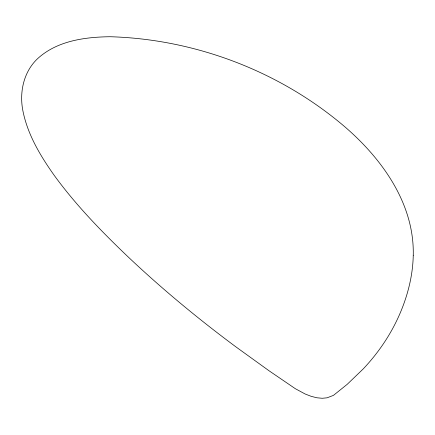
<?xml version="1.0" encoding="UTF-8"?>
<svg xmlns="http://www.w3.org/2000/svg" width="435" height="435" viewBox="0 0 435 435"><rect width="100%" height="100%" fill="white"/><g stroke="black" fill="none" stroke-linecap="round" stroke-linejoin="round"><path stroke-width="0.65" d="M413.25 255.22C412.935 271.712 409.498 288.03 403.919 303.527A847.63 391.391 22.3 0 1 363.209 368.934L347.184 384.344L333.466 395.366L327.071 397.818L322.226 398.27L316.941 397.786L311.253 396.361L305.18 394.007L295.403 388.738L268.988 370.729L235.721 346.733A847.63 391.391 22.3 0 1 126.324 255.182C100.507 230.452 75.532 204.597 54.429 175.658C40.466 155.975 27.563 134.616 22.865 110.637C19.249 92.258 23.626 71.753 37.622 58.643C57.023 40.83 84.727 37.04 110.055 36.73C195.157 39.134 279.531 71.204 344.406 126.433C381.93 158.606 414.463 203.721 413.25 255.22"/></g></svg>
